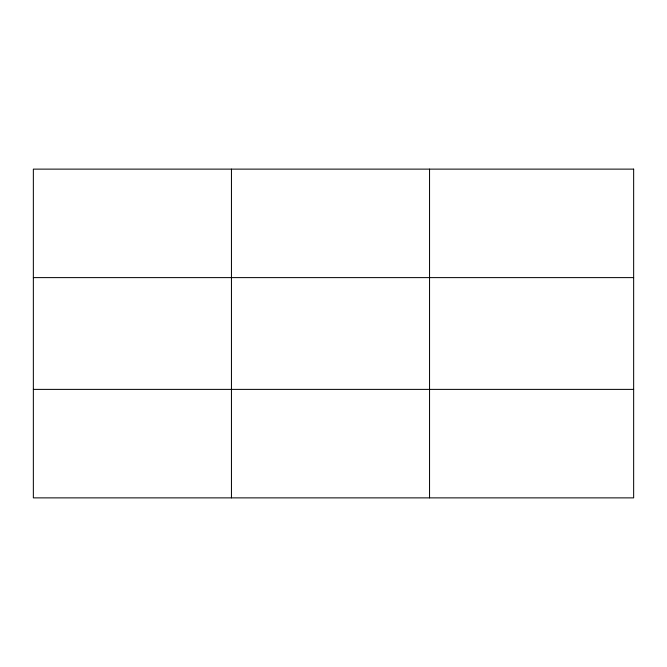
<?xml version="1.0" encoding="UTF-8"?>
<svg xmlns="http://www.w3.org/2000/svg" width="667" height="667" viewBox="0 0 667 667"><rect width="100%" height="100%" fill="white"/><g stroke="black" fill="none" stroke-linecap="round" stroke-linejoin="round"><path stroke-width="1" d="M231.449 497.874L231.449 169.126M429.548 497.874L429.548 169.126M33.35 277.614L633.65 277.614M33.35 389.386L633.65 389.386M633.65 169.126L633.65 497.874L33.35 497.874L33.35 169.126L633.65 169.126"/></g></svg>
